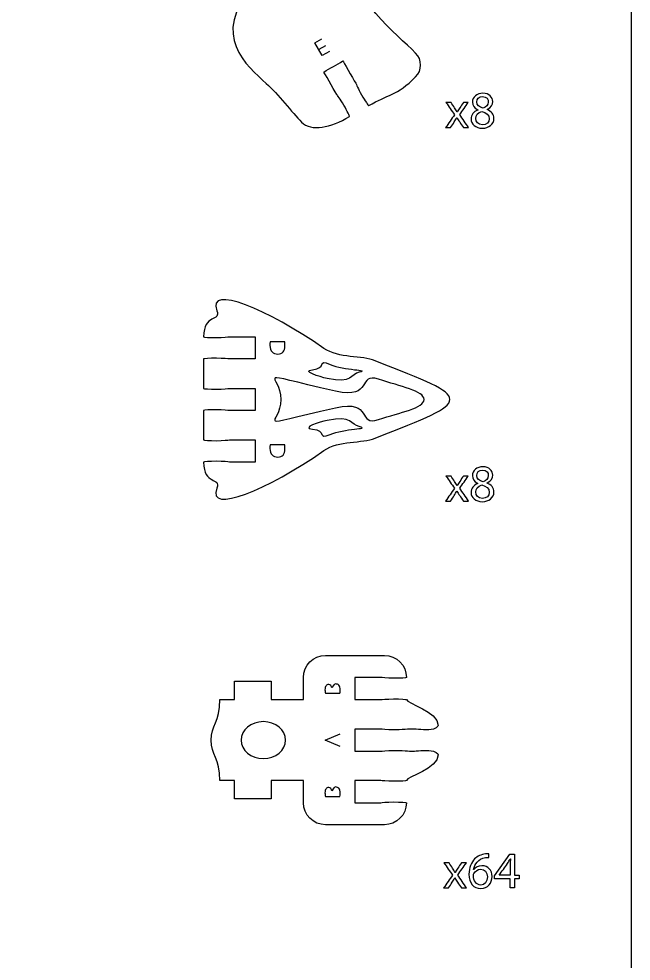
# Model space of a CAD drawing. Extents: x 0 to 1000, y 0 to 600.
# Drawn here: x 102.9 to 186.1, y 323.1 to 451.1 of the extents above; entities that cross this region are included whole.
import ezdxf

# ---------------------------------------------------------------- set-up
doc = ezdxf.new("R2010")
doc.units = 0
doc.header["$MEASUREMENT"] = 0
doc.layers.add('DEFAULT', color=7, linetype='CONTINUOUS')

msp = doc.modelspace()

# ---------------------------------------------------------------- linework, layer by layer
at = {"layer": 'DEFAULT', "color": 250}
for points in [[(166.14, 570.05), (186.14, 570.05), (186.14, 134.45), (20.05, 134.45), (20.05, 570.05), (40.56, 570.05)], [(145.14, 446.65), (144.16, 446.08), (143.15, 447.83), (144.09, 448.37)], [(144.59, 447.42), (143.69, 446.9)], [(146.57, 352.24), (144.55, 353.08), (146.57, 353.93)]]:
    msp.add_lwpolyline(points, dxfattribs=at)
msp.add_lwpolyline([(169.71, 333), (169.71, 334.25), (167.58, 334.25), (167.58, 334.66), (169.63, 337.58), (170.3, 337.58), (170.3, 334.73), (170.94, 334.73), (170.94, 334.25), (170.3, 334.25), (170.3, 333)], close=True, dxfattribs=at)
at = {"layer": 'DEFAULT', "color": 1}
for points, knots in [([(156.85, 443.18), (154.3, 440.63), (153.06, 440.79), (150.47, 439.29), (150.42, 439.26), (149.99, 439.92), (149.5, 440.76), (149.02, 441.6), (148.8, 442.17), (148.71, 442.33), (148.28, 443.08), (146.97, 445.35), (146.97, 445.35), (146.1, 444.85), (145.23, 444.35), (144.37, 443.85), (144.37, 443.85), (145.68, 441.58), (146.12, 440.82), (146.2, 440.67), (146.6, 440.2), (147.08, 439.36), (147.56, 438.53), (147.91, 437.83), (147.87, 437.79), (145.27, 436.29), (142.69, 435.71), (141.34, 437.06), (140.07, 438.34), (138.16, 440.87), (136.55, 442.31), (133.98, 444.6), (128.77, 449.04), (134.81, 455.28), (139.5, 460.13), (142.18, 461.78), (145.61, 461.78), (146.88, 461.78), (147.91, 460.76), (147.91, 459.49), (147.91, 453.88), (154.29, 448.99), (156.85, 446.43), (157.75, 445.53), (157.75, 444.08), (156.85, 443.18)], [1, 1, 1, 1, 2, 2, 2, 3, 3, 3, 4, 4, 4, 5, 5, 5, 13.498947, 13.498947, 13.498947, 14.498947, 14.498947, 14.498947, 15.498947, 15.498947, 15.498947, 16.498947, 16.498947, 16.498947, 17.498947, 17.498947, 17.498947, 18.498947, 18.498947, 18.498947, 19.498947, 19.498947, 19.498947, 20.498947, 20.498947, 20.498947, 21.498947, 21.498947, 21.498947, 22.498947, 22.498947, 22.498947, 23.498947, 23.498947, 23.498947, 23.498947]), ([(161.5, 399.37), (161.5, 398.01), (158.12, 396.82), (151.36, 394.11), (149.54, 393.38), (146.41, 393.84), (144.39, 392.43), (136.74, 387.11), (128.45, 383.68), (129.85, 387.33), (130.43, 388.85), (128.03, 387.7), (128.03, 390.87), (128.03, 390.92), (128.81, 390.97), (129.78, 390.97), (130.74, 390.97), (131.35, 390.87), (131.53, 390.87), (132.69, 390.87), (133.86, 390.87), (135.03, 390.87), (135.03, 391.87), (135.03, 392.87), (135.03, 393.87), (133.86, 393.87), (132.69, 393.87), (131.53, 393.87), (131.35, 393.87), (130.74, 393.77), (129.78, 393.77), (128.81, 393.77), (128.03, 393.82), (128.03, 393.87), (128.03, 395.2), (128.03, 396.54), (128.03, 397.87), (128.1, 397.93), (128.86, 397.97), (129.78, 397.97), (130.74, 397.97), (131.35, 397.87), (131.53, 397.87), (132.69, 397.87), (133.86, 397.87), (135.03, 397.87), (135.03, 398.87), (135.03, 399.87), (135.03, 400.87), (133.86, 400.87), (132.69, 400.87), (131.53, 400.87), (131.35, 400.87), (130.74, 400.77), (129.78, 400.77), (128.81, 400.77), (128.03, 400.81), (128.03, 400.87), (128.03, 402.2), (128.03, 403.54), (128.03, 404.87), (128.03, 404.92), (128.81, 404.97), (129.78, 404.97), (130.74, 404.97), (131.35, 404.87), (131.53, 404.87), (132.69, 404.87), (133.86, 404.87), (135.03, 404.87), (135.03, 405.87), (135.03, 406.87), (135.03, 407.87), (133.86, 407.87), (132.69, 407.87), (131.53, 407.87), (131.35, 407.87), (130.74, 407.77), (129.78, 407.77), (128.81, 407.77), (128.03, 407.81), (128.03, 407.87), (128.03, 411.05), (130.43, 409.9), (129.85, 411.42), (128.45, 415.06), (136.74, 411.63), (144.39, 406.31), (146.41, 404.9), (149.54, 405.36), (151.36, 404.63), (158.12, 401.92), (161.5, 400.74), (161.5, 399.37)], [1, 1, 1, 1, 2, 2, 2, 3, 3, 3, 4, 4, 4, 5, 5, 5, 6, 6, 6, 7, 7, 7, 16.92, 16.92, 16.92, 25.42, 25.42, 25.42, 35.34, 35.34, 35.34, 36.34, 36.34, 36.34, 37.35, 37.35, 37.35, 48.680004, 48.680004, 48.680004, 49.680004, 49.680004, 49.680004, 50.680004, 50.680004, 50.680004, 60.600004, 60.600004, 60.600004, 69.110004, 69.110004, 69.110004, 79.030004, 79.030004, 79.030004, 80.030004, 80.030004, 80.030004, 81.030004, 81.030004, 81.030004, 92.370004, 92.370004, 92.370004, 93.370004, 93.370004, 93.370004, 94.370004, 94.370004, 94.370004, 104.290004, 104.290004, 104.290004, 112.790004, 112.790004, 112.790004, 122.710004, 122.710004, 122.710004, 123.710004, 123.710004, 123.710004, 124.710004, 124.710004, 124.710004, 125.710004, 125.710004, 125.710004, 126.710004, 126.710004, 126.710004, 127.710004, 127.710004, 127.710004, 128.710004, 128.710004, 128.710004, 128.710004]), ([(155.6, 344.59), (155.6, 344.64), (154.82, 344.69), (153.85, 344.69), (152.89, 344.69), (152.28, 344.59), (152.1, 344.59), (150.94, 344.59), (149.77, 344.59), (148.6, 344.59), (148.6, 345.59), (148.6, 346.59), (148.6, 347.59), (149.77, 347.59), (150.94, 347.59), (152.1, 347.59), (152.28, 347.59), (152.89, 347.49), (153.85, 347.49), (154.82, 347.49), (155.6, 347.53), (155.6, 347.59), (155.6, 348.13), (159.92, 349.15), (159.92, 351.09), (159.92, 351.15), (159.63, 351.69), (158.66, 351.69), (157.7, 351.69), (156.6, 351.59), (156.35, 351.59), (156.21, 351.59), (154.82, 351.69), (153.85, 351.69), (152.89, 351.69), (152.28, 351.59), (152.1, 351.59), (150.94, 351.59), (149.77, 351.59), (148.6, 351.59), (148.6, 352.59), (148.6, 353.59), (148.6, 354.59), (149.77, 354.59), (150.94, 354.59), (152.1, 354.59), (152.28, 354.59), (152.89, 354.49), (153.85, 354.49), (154.82, 354.49), (156.21, 354.59), (156.35, 354.59), (156.6, 354.59), (157.7, 354.49), (158.66, 354.49), (159.63, 354.49), (159.92, 355.03), (159.92, 355.09), (159.92, 357.02), (155.6, 358.05), (155.6, 358.59), (155.6, 358.64), (154.82, 358.69), (153.85, 358.69), (152.89, 358.69), (152.28, 358.59), (152.1, 358.59), (150.94, 358.59), (149.77, 358.59), (148.6, 358.59), (148.6, 359.59), (148.6, 360.59), (148.6, 361.59), (149.77, 361.59), (150.94, 361.59), (152.1, 361.59), (152.28, 361.59), (152.89, 361.49), (153.85, 361.49), (154.82, 361.49), (155.6, 361.53), (155.6, 361.59), (155.6, 363.25), (154.26, 364.59), (152.6, 364.59), (149.94, 364.59), (147.27, 364.59), (144.6, 364.59), (142.94, 364.59), (141.6, 363.25), (141.6, 361.59), (141.6, 360.59), (141.6, 359.59), (141.6, 358.59), (140.14, 358.59), (138.68, 358.59), (137.22, 358.59), (137.22, 359.42), (137.22, 360.25), (137.22, 361.08), (135.56, 361.08), (133.89, 361.08), (132.22, 361.08), (132.22, 360.25), (132.22, 359.42), (132.22, 358.59), (131.55, 358.59), (130.89, 358.59), (130.22, 358.59), (130.22, 355.54), (129.07, 355.06), (129.07, 353.09), (129.07, 351.11), (130.22, 350.63), (130.22, 347.59), (130.89, 347.59), (131.55, 347.59), (132.22, 347.59), (132.22, 346.75), (132.22, 345.92), (132.22, 345.09), (133.89, 345.09), (135.55, 345.09), (137.22, 345.09), (137.22, 345.92), (137.22, 346.75), (137.22, 347.59), (138.68, 347.59), (140.14, 347.59), (141.6, 347.59), (141.6, 346.59), (141.6, 345.59), (141.6, 344.59), (141.6, 342.93), (142.94, 341.59), (144.6, 341.59), (147.27, 341.59), (149.94, 341.59), (152.6, 341.59), (154.26, 341.59), (155.6, 342.93), (155.6, 344.59)], [1, 1, 1, 1, 2, 2, 2, 3, 3, 3, 12.92, 12.92, 12.92, 21.42, 21.42, 21.42, 31.34, 31.34, 31.34, 32.34, 32.34, 32.34, 33.34, 33.34, 33.34, 34.34, 34.34, 34.34, 35.34, 35.34, 35.34, 36.34, 36.34, 36.34, 37.34, 37.34, 37.34, 38.34, 38.34, 38.34, 48.26, 48.26, 48.26, 56.76, 56.76, 56.76, 66.68, 66.68, 66.68, 67.68, 67.68, 67.68, 68.68, 68.68, 68.68, 69.68, 69.68, 69.68, 70.68, 70.68, 70.68, 71.68, 71.68, 71.68, 72.68, 72.68, 72.68, 73.68, 73.68, 73.68, 83.6, 83.6, 83.6, 92.109, 92.109, 92.109, 102.029, 102.029, 102.029, 103.029, 103.029, 103.029, 104.029, 104.029, 104.029, 105.029, 105.029, 105.029, 127.709, 127.709, 127.709, 128.709, 128.709, 128.709, 137.218, 137.218, 137.218, 149.647, 149.647, 149.647, 156.726007, 156.726007, 156.726007, 170.906007, 170.906007, 170.906007, 177.985007, 177.985007, 177.985007, 183.655007, 183.655007, 183.655007, 184.655007, 184.655007, 184.655007, 185.655007, 185.655007, 185.655007, 191.325007, 191.325007, 191.325007, 198.415007, 198.415007, 198.415007, 212.585007, 212.585007, 212.585007, 219.685014, 219.685014, 219.685014, 232.094018, 232.094018, 232.094018, 240.594018, 240.594018, 240.594018, 241.594018, 241.594018, 241.594018, 264.27402, 264.27402, 264.27402, 265.27402, 265.27402, 265.27402, 265.27402]), ([(133.13, 353.09), (133.13, 354.47), (134.48, 355.6), (136.15, 355.6), (137.82, 355.6), (139.17, 354.47), (139.17, 353.09), (139.17, 351.7), (137.82, 350.57), (136.15, 350.57), (134.48, 350.57), (133.13, 351.7), (133.13, 353.09)], [1, 1, 1, 1, 2, 2, 2, 3, 3, 3, 4, 4, 4, 5, 5, 5, 5])]:
    msp.add_open_spline(points, degree=3, knots=knots, dxfattribs=at)
at = {"layer": 'DEFAULT', "color": 250}
for points, knots in [([(164.39, 437.47), (164.39, 438.05), (164.73, 438.46), (165.3, 438.69), (165.3, 438.7), (165.3, 438.71), (165.29, 438.72), (164.78, 438.96), (164.57, 439.35), (164.57, 439.75), (164.57, 440.47), (165.18, 440.97), (165.98, 440.97), (166.87, 440.97), (167.32, 440.41), (167.32, 439.84), (167.32, 439.45), (167.13, 439.03), (166.56, 438.77), (166.56, 438.76), (166.56, 438.75), (166.56, 438.74), (167.13, 438.52), (167.49, 438.12), (167.49, 437.56), (167.49, 436.76), (166.8, 436.22), (165.93, 436.22), (164.97, 436.22), (164.39, 436.8), (164.39, 437.47)], [1, 1, 1, 1, 2, 2, 2, 2.063246, 2.063246, 2.063246, 3.063246, 3.063246, 3.063246, 4.063246, 4.063246, 4.063246, 5.063246, 5.063246, 5.063246, 6.063246, 6.063246, 6.063246, 6.123246, 6.123246, 6.123246, 7.123246, 7.123246, 7.123246, 8.123246, 8.123246, 8.123246, 9.123246, 9.123246, 9.123246, 9.123246]), ([(165.15, 439.79), (165.15, 439.33), (165.5, 439.08), (166.03, 438.94), (166.42, 439.08), (166.73, 439.36), (166.73, 439.77), (166.73, 440.14), (166.51, 440.52), (165.95, 440.52), (165.43, 440.52), (165.15, 440.18), (165.15, 439.79)], [1, 1, 1, 1, 2, 2, 2, 3, 3, 3, 4, 4, 4, 5, 5, 5, 5]), ([(161.67, 439.72), (161.83, 439.47), (161.99, 439.23), (162.15, 438.98), (162.28, 438.79), (162.39, 438.62), (162.5, 438.43), (162.51, 438.43), (162.51, 438.43), (162.52, 438.43), (162.63, 438.63), (162.75, 438.81), (162.86, 438.99), (163.02, 439.23), (163.18, 439.48), (163.34, 439.72), (163.56, 439.72), (163.79, 439.72), (164.01, 439.72), (163.62, 439.17), (163.23, 438.62), (162.84, 438.07), (163.24, 437.48), (163.64, 436.89), (164.04, 436.3), (163.81, 436.3), (163.57, 436.3), (163.34, 436.3), (163.17, 436.56), (163, 436.82), (162.84, 437.07), (162.7, 437.27), (162.59, 437.46), (162.47, 437.66), (162.47, 437.66), (162.46, 437.66), (162.46, 437.66), (162.34, 437.46), (162.22, 437.28), (162.1, 437.07), (161.93, 436.82), (161.77, 436.56), (161.6, 436.3), (161.37, 436.3), (161.15, 436.3), (160.92, 436.3), (161.32, 436.88), (161.73, 437.46), (162.13, 438.05), (161.75, 438.6), (161.36, 439.16), (160.97, 439.72), (161.21, 439.72), (161.44, 439.72), (161.67, 439.72)], [0, 0, 0, 0, 2.49699, 2.49699, 2.49699, 3.49699, 3.49699, 3.49699, 3.55699, 3.55699, 3.55699, 4.55699, 4.55699, 4.55699, 7.026817, 7.026817, 7.026817, 8.926817, 8.926817, 8.926817, 14.654675, 14.654675, 14.654675, 20.703113, 20.703113, 20.703113, 22.704113, 22.704113, 22.704113, 25.305805, 25.305805, 25.305805, 26.305805, 26.305805, 26.305805, 26.345805, 26.345805, 26.345805, 27.345805, 27.345805, 27.345805, 29.936635, 29.936635, 29.936635, 31.877635, 31.877635, 31.877635, 37.898761, 37.898761, 37.898761, 43.663784, 43.663784, 43.663784, 45.623784, 45.623784, 45.623784, 45.623784]), ([(166.86, 437.5), (166.86, 438.05), (166.47, 438.32), (165.85, 438.5), (165.31, 438.34), (165.02, 437.99), (165.02, 437.55), (165, 437.09), (165.36, 436.68), (165.94, 436.68), (166.5, 436.68), (166.86, 437.02), (166.86, 437.5)], [1, 1, 1, 1, 2, 2, 2, 3, 3, 3, 4, 4, 4, 5, 5, 5, 5]), ([(139.05, 407.2), (139.08, 407.04), (139.09, 406.85), (139.09, 406.65), (139.09, 406.27), (139.01, 406), (138.84, 405.83), (138.68, 405.65), (138.44, 405.54), (138.12, 405.54), (137.79, 405.54), (137.52, 405.64), (137.33, 405.83), (137.14, 406.02), (137.04, 406.33), (137.04, 406.73), (137.04, 406.91), (137.05, 407.07), (137.06, 407.2), (137.73, 407.2), (138.39, 407.2), (139.05, 407.2)], [0, 0, 0, 0, 1, 1, 1, 2, 2, 2, 3, 3, 3, 4, 4, 4, 5, 5, 5, 6, 6, 6, 11.635, 11.635, 11.635, 11.635]), ([(139.05, 393.2), (139.08, 393.04), (139.09, 392.85), (139.09, 392.64), (139.09, 392.27), (139.01, 392), (138.84, 391.82), (138.68, 391.64), (138.44, 391.54), (138.12, 391.54), (137.79, 391.54), (137.52, 391.64), (137.33, 391.83), (137.14, 392.02), (137.04, 392.33), (137.04, 392.72), (137.04, 392.91), (137.05, 393.07), (137.06, 393.2), (137.73, 393.2), (138.39, 393.2), (139.05, 393.2)], [0, 0, 0, 0, 1, 1, 1, 2, 2, 2, 3, 3, 3, 4, 4, 4, 5, 5, 5, 6, 6, 6, 11.635, 11.635, 11.635, 11.635]), ([(164.39, 386.72), (164.39, 387.3), (164.73, 387.71), (165.3, 387.95), (165.3, 387.95), (165.3, 387.96), (165.29, 387.97), (164.78, 388.21), (164.57, 388.6), (164.57, 389), (164.57, 389.73), (165.18, 390.22), (165.98, 390.22), (166.87, 390.22), (167.32, 389.66), (167.32, 389.09), (167.32, 388.7), (167.13, 388.29), (166.56, 388.02), (166.56, 388.01), (166.56, 388), (166.56, 388), (167.13, 387.77), (167.49, 387.37), (167.49, 386.81), (167.49, 386.01), (166.8, 385.48), (165.93, 385.48), (164.97, 385.48), (164.39, 386.05), (164.39, 386.72)], [1, 1, 1, 1, 2, 2, 2, 2.063246, 2.063246, 2.063246, 3.063246, 3.063246, 3.063246, 4.063246, 4.063246, 4.063246, 5.063246, 5.063246, 5.063246, 6.063246, 6.063246, 6.063246, 6.124246, 6.124246, 6.124246, 7.124246, 7.124246, 7.124246, 8.124246, 8.124246, 8.124246, 9.124246, 9.124246, 9.124246, 9.124246]), ([(165.15, 389.04), (165.15, 388.58), (165.5, 388.34), (166.03, 388.19), (166.42, 388.33), (166.73, 388.61), (166.73, 389.03), (166.73, 389.39), (166.51, 389.78), (165.95, 389.78), (165.43, 389.78), (165.15, 389.44), (165.15, 389.04)], [1, 1, 1, 1, 2, 2, 2, 3, 3, 3, 4, 4, 4, 5, 5, 5, 5]), ([(161.67, 388.97), (161.83, 388.73), (161.99, 388.48), (162.15, 388.24), (162.28, 388.05), (162.39, 387.87), (162.5, 387.68), (162.51, 387.68), (162.51, 387.68), (162.52, 387.68), (162.63, 387.88), (162.75, 388.06), (162.86, 388.24), (163.02, 388.49), (163.18, 388.73), (163.34, 388.97), (163.56, 388.97), (163.79, 388.97), (164.01, 388.97), (163.62, 388.42), (163.23, 387.87), (162.84, 387.32), (163.24, 386.73), (163.64, 386.14), (164.04, 385.56), (163.81, 385.56), (163.57, 385.56), (163.34, 385.56), (163.17, 385.81), (163, 386.07), (162.84, 386.32), (162.7, 386.52), (162.59, 386.71), (162.47, 386.92), (162.47, 386.92), (162.46, 386.92), (162.46, 386.92), (162.34, 386.71), (162.22, 386.53), (162.1, 386.32), (161.93, 386.07), (161.77, 385.81), (161.6, 385.56), (161.37, 385.56), (161.15, 385.56), (160.92, 385.56), (161.32, 386.14), (161.73, 386.72), (162.13, 387.3), (161.75, 387.86), (161.36, 388.41), (160.97, 388.97), (161.21, 388.97), (161.44, 388.97), (161.67, 388.97)], [0, 0, 0, 0, 2.496157, 2.496157, 2.496157, 3.496157, 3.496157, 3.496157, 3.556157, 3.556157, 3.556157, 4.556157, 4.556157, 4.556157, 7.025983, 7.025983, 7.025983, 8.925983, 8.925983, 8.925983, 14.653842, 14.653842, 14.653842, 20.70228, 20.70228, 20.70228, 22.70328, 22.70328, 22.70328, 25.30581, 25.30581, 25.30581, 26.30581, 26.30581, 26.30581, 26.34581, 26.34581, 26.34581, 27.34581, 27.34581, 27.34581, 29.937481, 29.937481, 29.937481, 31.878481, 31.878481, 31.878481, 37.899608, 37.899608, 37.899608, 43.66463, 43.66463, 43.66463, 45.62463, 45.62463, 45.62463, 45.62463]), ([(166.86, 386.75), (166.86, 387.31), (166.47, 387.57), (165.85, 387.75), (165.31, 387.59), (165.02, 387.24), (165.02, 386.8), (165, 386.34), (165.36, 385.93), (165.94, 385.93), (166.5, 385.93), (166.86, 386.27), (166.86, 386.75)], [1, 1, 1, 1, 2, 2, 2, 3, 3, 3, 4, 4, 4, 5, 5, 5, 5]), ([(144.58, 359.45), (144.55, 359.56), (144.53, 359.74), (144.53, 359.93), (144.53, 360.19), (144.58, 360.36), (144.68, 360.48), (144.76, 360.59), (144.88, 360.65), (145.04, 360.65), (145.23, 360.65), (145.4, 360.39), (145.48, 360.18), (145.48, 360.18), (145.69, 360.72), (145.99, 360.72), (146.17, 360.72), (146.3, 360.66), (146.4, 360.55), (146.53, 360.41), (146.59, 360.19), (146.59, 359.86), (146.59, 359.68), (146.58, 359.54), (146.56, 359.45), (145.9, 359.45), (145.24, 359.45), (144.58, 359.45)], [5.635, 5.635, 5.635, 5.635, 6.635, 6.635, 6.635, 7.635, 7.635, 7.635, 8.635, 8.635, 8.635, 9.635, 9.635, 9.635, 10.635, 10.635, 10.635, 11.635, 11.635, 11.635, 12.635, 12.635, 12.635, 13.635, 13.635, 13.635, 19.27, 19.27, 19.27, 19.27]), ([(144.58, 345.45), (144.55, 345.56), (144.53, 345.74), (144.53, 345.93), (144.53, 346.19), (144.58, 346.35), (144.68, 346.48), (144.76, 346.59), (144.88, 346.65), (145.04, 346.65), (145.23, 346.65), (145.4, 346.39), (145.48, 346.18), (145.48, 346.18), (145.69, 346.72), (145.99, 346.72), (146.17, 346.72), (146.3, 346.65), (146.4, 346.55), (146.53, 346.41), (146.59, 346.18), (146.59, 345.85), (146.59, 345.67), (146.58, 345.54), (146.56, 345.45), (145.9, 345.45), (145.24, 345.45), (144.58, 345.45)], [5.635, 5.635, 5.635, 5.635, 6.635, 6.635, 6.635, 7.635, 7.635, 7.635, 8.635, 8.635, 8.635, 9.635, 9.635, 9.635, 10.635, 10.635, 10.635, 11.635, 11.635, 11.635, 12.635, 12.635, 12.635, 13.635, 13.635, 13.635, 19.27, 19.27, 19.27, 19.27]), ([(166.79, 337.15), (166.66, 337.15), (166.5, 337.15), (166.33, 337.12), (165.35, 336.96), (164.84, 336.24), (164.73, 335.49), (164.74, 335.49), (164.74, 335.49), (164.75, 335.49), (164.97, 335.78), (165.35, 336.02), (165.86, 336.02), (166.67, 336.02), (167.24, 335.43), (167.24, 334.54), (167.24, 333.7), (166.67, 332.92), (165.72, 332.92), (164.74, 332.92), (164.1, 333.68), (164.1, 334.87), (164.1, 335.78), (164.42, 336.49), (164.87, 336.94), (165.25, 337.32), (165.76, 337.55), (166.34, 337.62), (166.52, 337.65), (166.68, 337.65), (166.79, 337.65), (166.79, 337.49), (166.79, 337.32), (166.79, 337.15)], [1.44, 1.44, 1.44, 1.44, 2.44, 2.44, 2.44, 3.44, 3.44, 3.44, 3.5, 3.5, 3.5, 4.5, 4.5, 4.5, 5.5, 5.5, 5.5, 6.5, 6.5, 6.5, 7.5, 7.5, 7.5, 8.5, 8.5, 8.5, 9.5, 9.5, 9.5, 10.5, 10.5, 10.5, 11.94, 11.94, 11.94, 11.94]), ([(169.71, 334.73), (169.71, 335.24), (169.71, 335.75), (169.71, 336.26), (169.71, 336.5), (169.72, 336.74), (169.73, 336.98), (169.73, 336.98), (169.72, 336.98), (169.71, 336.98), (169.57, 336.72), (169.46, 336.52), (169.33, 336.31), (168.96, 335.79), (168.58, 335.27), (168.21, 334.75), (168.21, 334.74), (168.21, 334.74), (168.21, 334.73), (168.71, 334.73), (169.21, 334.73), (169.71, 334.73)], [4.261, 4.261, 4.261, 4.261, 8.602, 8.602, 8.602, 9.602, 9.602, 9.602, 9.662, 9.662, 9.662, 10.662, 10.662, 10.662, 16.108467, 16.108467, 16.108467, 16.148467, 16.148467, 16.148467, 20.409467, 20.409467, 20.409467, 20.409467]), ([(161.39, 336.41), (161.56, 336.17), (161.72, 335.92), (161.88, 335.68), (162.01, 335.49), (162.11, 335.31), (162.23, 335.12), (162.23, 335.12), (162.24, 335.12), (162.25, 335.12), (162.36, 335.33), (162.47, 335.5), (162.59, 335.69), (162.75, 335.93), (162.91, 336.17), (163.07, 336.41), (163.29, 336.41), (163.51, 336.41), (163.74, 336.41), (163.35, 335.86), (162.96, 335.31), (162.57, 334.76), (162.97, 334.17), (163.37, 333.59), (163.77, 333), (163.54, 333), (163.3, 333), (163.07, 333), (162.9, 333.25), (162.73, 333.51), (162.56, 333.77), (162.43, 333.96), (162.32, 334.15), (162.2, 334.36), (162.19, 334.36), (162.19, 334.36), (162.18, 334.36), (162.07, 334.15), (161.95, 333.97), (161.82, 333.77), (161.66, 333.51), (161.49, 333.25), (161.33, 333), (161.1, 333), (160.87, 333), (160.65, 333), (161.05, 333.58), (161.45, 334.16), (161.86, 334.74), (161.47, 335.3), (161.09, 335.86), (160.7, 336.41), (160.93, 336.41), (161.16, 336.41), (161.39, 336.41)], [0, 0, 0, 0, 2.49699, 2.49699, 2.49699, 3.49699, 3.49699, 3.49699, 3.55699, 3.55699, 3.55699, 4.55699, 4.55699, 4.55699, 7.026266, 7.026266, 7.026266, 8.927266, 8.927266, 8.927266, 14.655124, 14.655124, 14.655124, 20.703, 20.703, 20.703, 22.704, 22.704, 22.704, 25.30653, 25.30653, 25.30653, 26.30653, 26.30653, 26.30653, 26.34653, 26.34653, 26.34653, 27.34653, 27.34653, 27.34653, 29.938742, 29.938742, 29.938742, 31.878742, 31.878742, 31.878742, 37.899296, 37.899296, 37.899296, 43.664319, 43.664319, 43.664319, 45.624319, 45.624319, 45.624319, 45.624319]), ([(166.61, 334.5), (166.61, 335.16), (166.24, 335.55), (165.67, 335.55), (165.29, 335.55), (164.95, 335.32), (164.78, 334.99), (164.74, 334.92), (164.71, 334.82), (164.71, 334.71), (164.72, 333.96), (165.07, 333.4), (165.72, 333.4), (166.25, 333.4), (166.61, 333.84), (166.61, 334.5)], [1, 1, 1, 1, 2, 2, 2, 3, 3, 3, 4, 4, 4, 5, 5, 5, 6, 6, 6, 6])]:
    msp.add_open_spline(points, degree=3, knots=knots, dxfattribs=at)
at = {"layer": 'DEFAULT', "color": 3}
for points in [[(144.82, 402.22), (148.32, 401.5), (147.97, 402.8), (149.19, 403.06), (150.8, 403.41), (147.11, 403.3), (145.23, 404.13), (143.46, 404.91), (144.82, 403.57), (142.82, 403.4), (141.2, 403.26), (143.84, 402.42), (144.82, 402.22)], [(144.82, 396.53), (148.32, 397.25), (147.97, 395.94), (149.19, 395.68), (150.8, 395.33), (147.11, 395.44), (145.23, 394.61), (143.46, 393.83), (144.82, 395.17), (142.82, 395.34), (141.2, 395.49), (143.84, 396.32), (144.82, 396.53)]]:
    msp.add_open_spline(points, degree=3, knots=[0, 0, 0, 0, 1, 1, 1, 2, 2, 2, 3, 3, 3, 4, 4, 4, 4], dxfattribs=at)
at = {"layer": 'DEFAULT', "color": 5}
msp.add_open_spline([(157.99, 399.37), (157.99, 398.19), (154.81, 397.63), (151.82, 396.64), (148.84, 395.64), (151.19, 399.41), (145.97, 398.24), (134.02, 395.57), (138.53, 395.76), (138.53, 399.37), (138.53, 402.98), (134.02, 403.18), (145.97, 400.5), (151.19, 399.33), (148.84, 403.1), (151.82, 402.11), (154.81, 401.11), (157.99, 400.55), (157.99, 399.37)], degree=3, knots=[0, 0, 0, 0, 1, 1, 1, 2, 2, 2, 3, 3, 3, 4, 4, 4, 5, 5, 5, 6, 6, 6, 6], dxfattribs=at)

doc.saveas('drawing.dxf')
